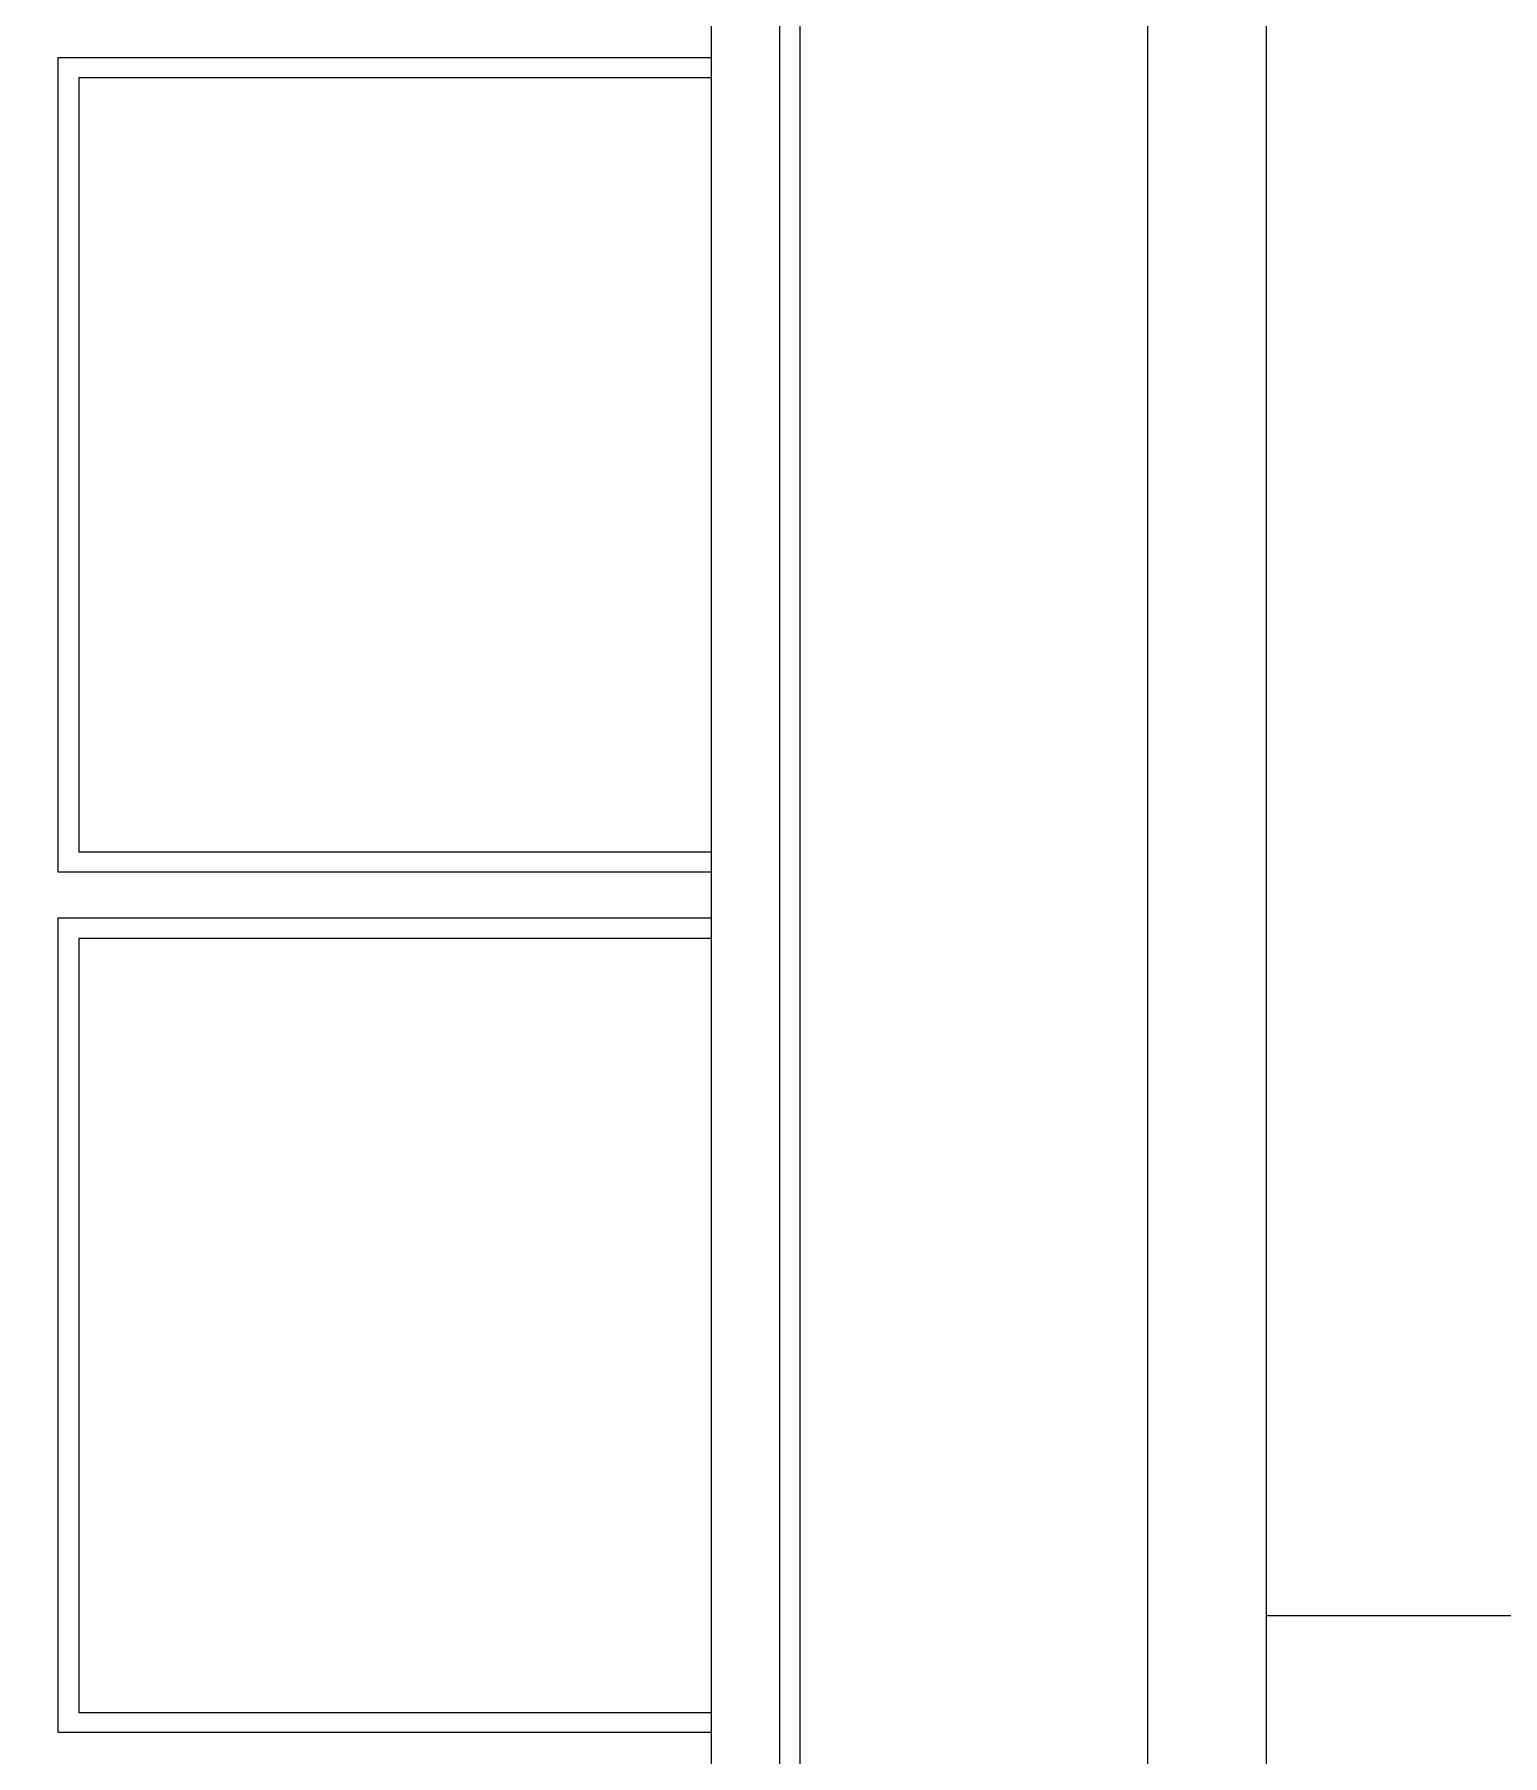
# Model space of a CAD drawing. Header units: inches. Extents: x -10117506 to -5032697, y -6529230 to -3253155.
# Drawn here: x -5047114.49 to -5047096.62, y -3261825.8 to -3261804.85 of the extents above; entities that cross this region are included whole.
import ezdxf

# ---------------------------------------------------------------- set-up
doc = ezdxf.new("R2010")
doc.units = ezdxf.units.IN
doc.header["$LTSCALE"] = 2
doc.header["$MEASUREMENT"] = 0
doc.linetypes.add('ACAD_ISO02W100', pattern=[15, 12, -3])
doc.layers.get('0').update_dxf_attribs({"linetype": 'CONTINUOUS'})
doc.layers.add('HATCH', color=60, linetype='ACAD_ISO02W100', lineweight=13)
doc.layers.add('window', color=4, linetype='CONTINUOUS', lineweight=13)

msp = doc.modelspace()

# ---------------------------------------------------------------- hatches: boundary and pattern name
at = {"layer": 'HATCH', "transparency": 33554661}
h = msp.add_hatch(dxfattribs=at)
h.set_pattern_fill('ANSI37', color=256, scale=200, angle=45)
h.set_pattern_definition([(90, (30903.478, -2449.113), (-25, 0), []), (180, (30903.478, -2449.113), (-4e-15, -25), [])])
h.paths.add_polyline_path([(-5047099.493, -3261739.209), (-5047129.493, -3261739.209), (-5047129.493, -3261744.209), (-5047099.493, -3261744.209), (-5047099.493, -3261851.209), (-5046956.493, -3261851.209), (-5046956.493, -3261744.209), (-5046938.493, -3261744.209), (-5046938.493, -3261739.209), (-5046956.493, -3261739.209), (-5046956.493, -3261632.209), (-5046938.493, -3261632.209), (-5046938.493, -3261627.209), (-5046956.493, -3261627.209), (-5046956.493, -3261589.209), (-5047099.493, -3261589.209), (-5047099.493, -3261627.209), (-5047129.493, -3261627.209), (-5047129.493, -3261632.209), (-5047099.493, -3261632.209)])

# ---------------------------------------------------------------- linework, layer by layer
at = {"ltscale": 0.5}
msp.add_line((-5047099.493, -3261851.209), (-5047099.493, -3261744.209), dxfattribs=at)
at = {"layer": 'window'}
for p, q in [((-5047099.493, -3261851.209), (-5047099.493, -3261767.209)), ((-5047100.94, -3261849.763), (-5047100.94, -3261768.791)), ((-5047105.17, -3261845.533), (-5047105.17, -3261772.894)), ((-5047105.422, -3261773.139), (-5047105.422, -3261845.281)), ((-5047106.25, -3261844.453), (-5047106.25, -3261773.942)), ((-5047114.205, -3261815.046), (-5047114.205, -3261805.128)), ((-5047114.205, -3261805.128), (-5047106.25, -3261805.128)), ((-5047113.953, -3261805.373), (-5047113.953, -3261814.802)), ((-5047113.953, -3261805.373), (-5047106.25, -3261805.373)), ((-5047113.953, -3261814.802), (-5047106.25, -3261814.802)), ((-5047106.25, -3261815.046), (-5047114.205, -3261815.046)), ((-5047114.205, -3261825.523), (-5047114.205, -3261815.605)), ((-5047114.205, -3261815.605), (-5047106.25, -3261815.605)), ((-5047113.953, -3261815.85), (-5047113.953, -3261825.279)), ((-5047113.953, -3261815.85), (-5047106.25, -3261815.85)), ((-5047113.953, -3261825.279), (-5047106.25, -3261825.279)), ((-5047106.25, -3261825.523), (-5047114.205, -3261825.523))]:
    msp.add_line(p, q, dxfattribs=at)

doc.saveas('drawing.dxf')
